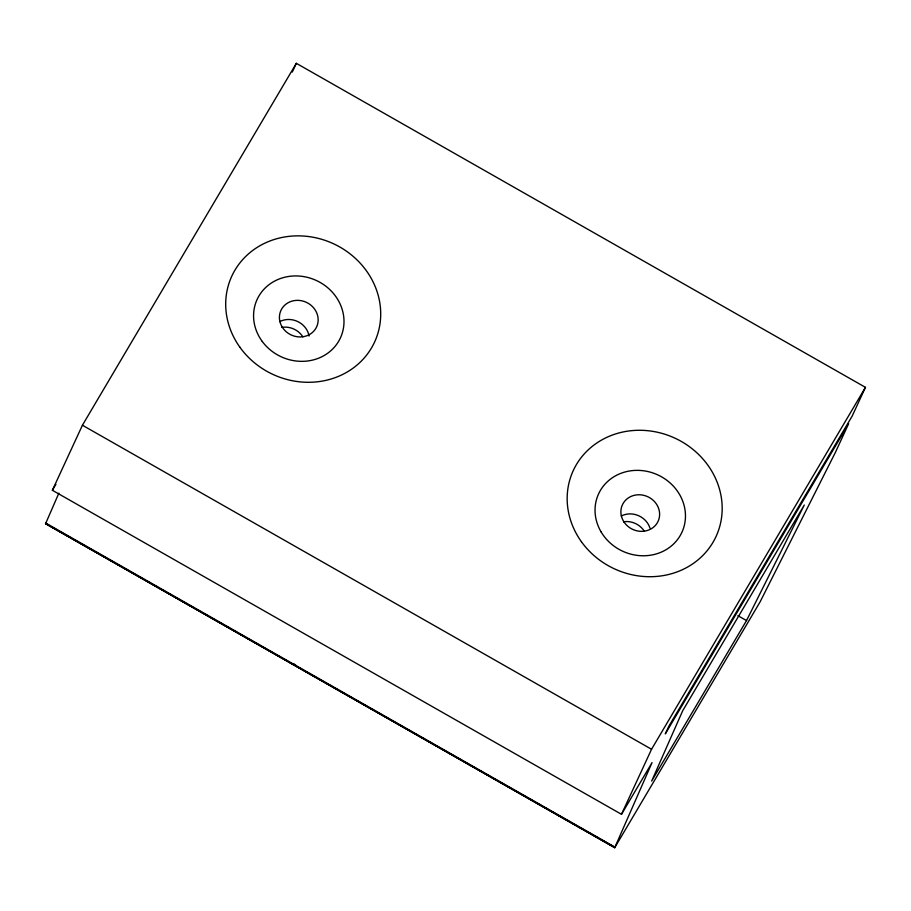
<?xml version="1.0" encoding="UTF-8"?>
<svg xmlns="http://www.w3.org/2000/svg" width="911" height="911" viewBox="0 0 911 911"><rect width="100%" height="100%" fill="white"/><g stroke="black" fill="none" stroke-linecap="round" stroke-linejoin="round"><path stroke-width="1.37" d="M614.72 847.685L652.048 762.598L621.484 814.309L52.371 490.277L82.423 425.232L296.326 63.314L865.45 387.346L852.195 416.042L668.845 726.249L665.303 733.902L848.653 423.695L835.398 452.391L760.093 601.886L614.72 847.685L45.596 523.654L58.873 493.147M292.294 72.049L296.326 63.314M621.484 814.309L651.547 749.263L865.45 387.346M746.519 620.573L804.276 505.036L682.669 710.796L651.65 781.091L746.519 620.573L737.876 615.654M52.371 490.277L55.924 484.265M45.596 523.654L614.948 847.492M82.423 425.232L651.547 749.263M293.16 663.527L295.631 664.939M45.687 523.028L614.811 847.059M45.55 523.506L614.674 847.537M282.034 327.356A19.666 18.004 24.8 0 1 302.885 336.854M623.511 521.775A19.666 18.004 24.8 0 1 644.35 531.272M621.279 515.99A19.666 18.004 24.8 0 1 649.987 528.175M279.745 321.606A19.666 18.004 24.8 0 1 309.068 336.045M581.389 541.681A78.642 72.015 24.8 0 0 715.078 538.515A78.642 72.015 24.8 0 0 637.541 430.299A78.642 72.015 24.8 0 0 581.389 541.681M239.912 347.25A78.642 72.015 24.8 0 0 373.601 344.107A78.642 72.015 24.8 0 0 296.086 235.881A78.642 72.015 24.8 0 0 239.912 347.25M282.308 327.22A19.666 18.004 24.8 0 0 315.855 328.37A19.666 18.004 24.8 0 0 298.182 300.357A19.666 18.004 24.8 0 0 282.308 327.22M623.739 521.57A19.666 18.004 24.8 0 0 657.287 522.846A19.666 18.004 24.8 0 0 639.738 494.775A19.666 18.004 24.8 0 0 623.739 521.57M601.089 531.887A45.88 42.008 24.8 0 0 679.412 536.864A45.88 42.008 24.8 0 0 640.262 470.452A45.88 42.008 24.8 0 0 601.089 531.887M262.3 341.511A45.88 42.008 24.8 0 0 340.156 338.459A45.88 42.008 24.8 0 0 293.889 275.965A45.88 42.008 24.8 0 0 262.3 341.511"/></g></svg>
